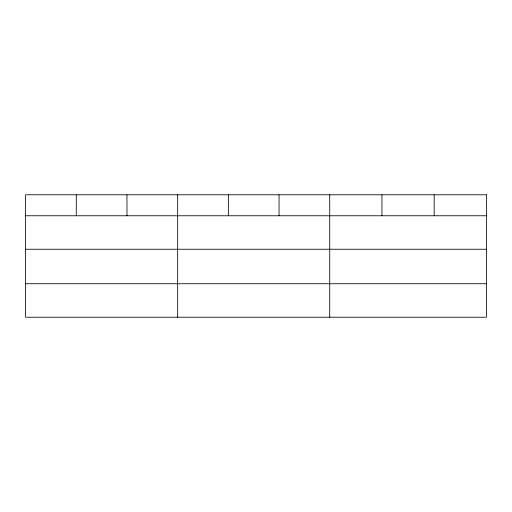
<?xml version="1.0" encoding="UTF-8"?>
<svg xmlns="http://www.w3.org/2000/svg" width="512" height="512" viewBox="0 0 512 512"><rect width="100%" height="100%" fill="white"/><g stroke="black" fill="none" stroke-linecap="round" stroke-linejoin="round"><path stroke-width="0.77" d="M25.6 215.763L486.4 215.763M25.6 249.242L486.4 249.242M25.6 283.738L486.4 283.738M434.176 194.784L434.176 215.763M381.952 194.784L381.952 215.763M329.728 194.784L329.728 317.216M279.04 194.784L279.04 215.763M228.352 194.784L228.352 215.763M177.664 194.784L177.664 317.216M126.976 194.784L126.976 215.763M76.288 194.784L76.288 215.763M486.4 194.784L25.6 194.784L25.6 317.216L486.4 317.216L486.4 194.784"/></g></svg>
